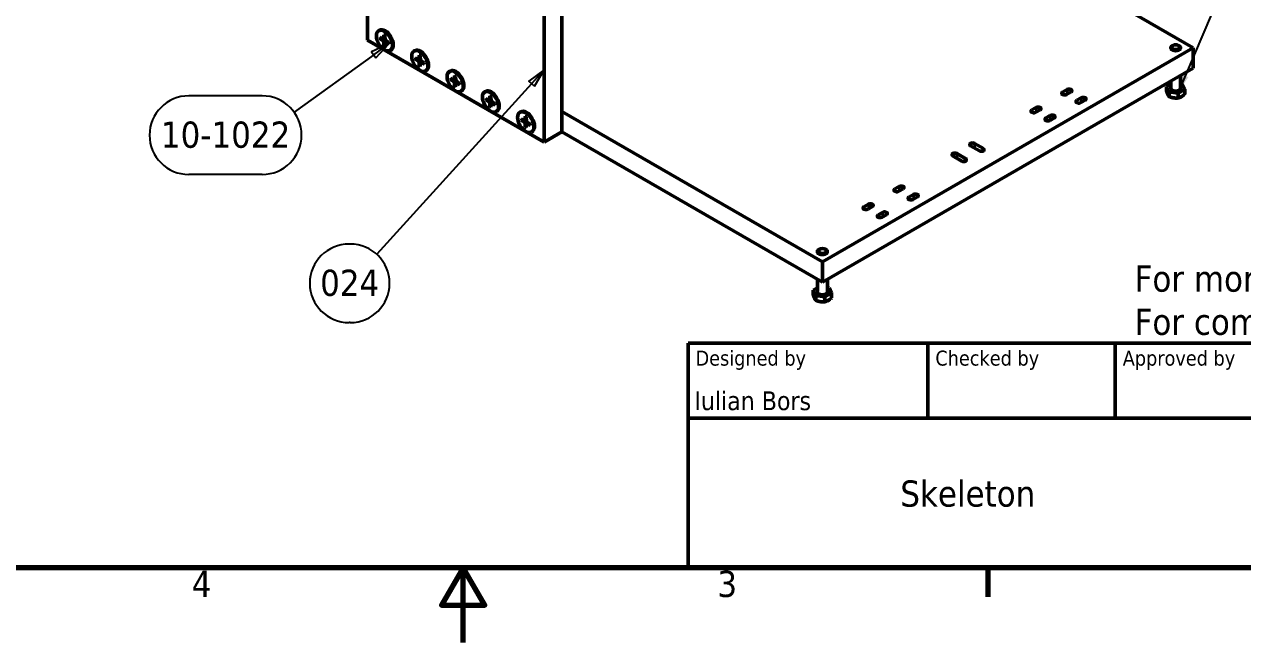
# Model space of a CAD drawing. Header units: millimetres. Extents: x -1407 to 2520, y 0 to 1782.
# Drawn here: x 909 to 1884, y 0 to 495 of the extents above; entities that cross this region are included whole.
import ezdxf
from ezdxf.enums import TextEntityAlignment as Align

# ---------------------------------------------------------------- set-up
doc = ezdxf.new("R2010")
doc.units = ezdxf.units.MM
doc.header["$LTSCALE"] = 6
for name, color, linetype, lineweight in [('Border (ISO)', 7, 'Continuous', 70), ('Symbol (ISO)', 7, 'Continuous', 25), ('Title (ISO)', 7, 'Continuous', 50), ('Visible (ISO)', 7, 'Continuous', 50), ('Visible Narrow (ISO)', 7, 'Continuous', 35)]:
    doc.layers.add(name, color=color, linetype=linetype, lineweight=lineweight)
doc.styles.add('Note Text (ISO)', font='tahoma.ttf')
doc.styles.add('Text Style39', font='tahoma.ttf')
doc.styles.add('Text Style41', font='tahoma.ttf')
doc.dimstyles.new('Default - Method 1b (ISO)$7', dxfattribs={"dimscale": 6, "dimtxt": 3.5, "dimasz": 2.5, "dimexe": 3.175, "dimexo": 0, "dimgap": 0.762, "dimtad": 1, "dimtoh": 1, "dimrnd": 1e-08, "dimtxsty": 'Note Text (ISO)', "dimcen": 0.09, "dimdle": 10, "dimclrd": 256, "dimclre": 256, "dimclrt": 256, "dimazin": 2, "dimtfac": 1, "dimtmove": 0, "dimatfit": 3, "dimfxl": 1, "dimtolj": 1, "dimlwd": -1, "dimlwe": -1, "dimarcsym": 0})

# ---------------------------------------------------------------- blocks, each defined once
blk = doc.blocks.new('Borders Default Border')
at = {"layer": 'Border (ISO)'}
blk.add_line((280, 10), (280, 6.1), dxfattribs=at)
at = {"layer": 'Border (ISO)', "flags": 128}
for points in [[(10, 10), (10, 287), (410, 287), (410, 10), (10, 10)], [(210, 0), (210, 10), (207.11, 5), (212.89, 5), (210, 10)]]:
    blk.add_lwpolyline(points, dxfattribs=at)
at = {"layer": 'Border (ISO)', "char_height": 3.5, "attachment_point": 7, "style": 'Note Text (ISO)'}
for s, insert in [('4', (173.78, 6.1)), ('3', (243.91, 6.03))]:
    blk.add_mtext(s, dxfattribs=dict(at, insert=insert))
blk = doc.blocks.new('Title Blocks ISO')
at = {"layer": 'Title (ISO)'}
for p, q in [((270.07, 130), (100.07, 130)), ((100.07, 130), (100.07, 100)), ((132.07, 120), (132.07, 130)), ((157.07, 120), (157.07, 130)), ((100.07, 120), (270.07, 120)), ((100.07, 100), (270.07, 100))]:
    blk.add_line(p, q, dxfattribs=at)
at = {"layer": 'Title (ISO)', "style": 'Text Style41'}
for s, p in [('Designed by', (101.07, 129)), ('Checked by', (133.07, 129)), ('Approved by', (158.07, 129))]:
    blk.add_text(s, height=2, dxfattribs=at).set_placement(p, align=Align.TOP_LEFT)
at = {"layer": 'Title (ISO)'}
for tag, p, height, style in [('AUTHOR_001', (100.92, 121.05), 2.5, 'Text Style39'), ('CREATION_DATE_001', (220.89, 121.05), 2.5, 'Text Style39'), ('COMPANY_001', (128.4, 108.17), 3.5, 'Note Text (ISO)'), ('PART_NUMBER_001', (175.88, 103.25), 3.5, 'Note Text (ISO)')]:
    blk.add_attdef(tag, p, '', height=height, dxfattribs=dict(at, style=style))
at = {"layer": 'Title (ISO)', "style": 'Text Style39'}
for tag, p in [('CHECKED_BY', (133.07, 121)), ('ENG_APPROVED_BY', (158.07, 121))]:
    blk.add_attdef(tag, text='', height=2.5, dxfattribs=at).set_placement(p, align=Align.BOTTOM_LEFT)
blk.add_attdef('ENG_APPROVAL_DATE', text='', height=2.5, dxfattribs=at).set_placement((196.07, 121), align=Align.BOTTOM_RIGHT)
at = {"layer": 'Title (ISO)', "style": 'Note Text (ISO)'}
for tag, p in [('TITLE', (222.57, 115)), ('REVISION_NUMBER', (242.57, 103.5))]:
    blk.add_attdef(tag, text='', height=3.5, dxfattribs=at).set_placement(p, align=Align.MIDDLE_CENTER)
blk = doc.blocks.new('Balloon4')
at = {"layer": 'Symbol (ISO)'}
for p, q in [((220.8, 76.49), (218.75, 74.97)), ((219.12, 74.64), (220.8, 76.49)), ((219.49, 74.3), (220.8, 76.49)), ((218.75, 74.97), (219.49, 74.3)), ((219.12, 74.64), (198.45, 51.87)), ((194.93, 53.24), (194.77, 53.24)), ((194.93, 42.74), (194.77, 42.74))]:
    blk.add_line(p, q, dxfattribs=at)
at = {"layer": 'Symbol (ISO)', "flags": 128}
blk.add_lwpolyline([(219.49, 74.3), (220.8, 76.49), (218.75, 74.97), (219.49, 74.3)], dxfattribs=at)
at = {"layer": 'Symbol (ISO)'}
for centre, start, end in [((194.77, 47.99), 90, 270), ((194.93, 47.99), 270, 90)]:
    blk.add_arc(centre, 5.25, start, end, dxfattribs=at)
blk.add_solid([(219.49, 74.3), (220.8, 76.49), (218.75, 74.97), (219.49, 74.3)], dxfattribs=at)
at = {"layer": 'Symbol (ISO)', "insert": (194.85, 48.03), "char_height": 3.5, "attachment_point": 5, "style": 'Note Text (ISO)'}
blk.add_mtext('024', dxfattribs=at)
blk = doc.blocks.new('Balloon5')
at = {"layer": 'Symbol (ISO)'}
for p, q in [((200.09, 79.98), (197.77, 78.92)), ((198.06, 78.51), (200.09, 79.98)), ((198.35, 78.11), (200.09, 79.98)), ((198.06, 78.51), (187.42, 70.84)), ((197.77, 78.92), (198.35, 78.11)), ((183.18, 73.03), (173.39, 73.03)), ((183.18, 62.53), (173.39, 62.53))]:
    blk.add_line(p, q, dxfattribs=at)
at = {"layer": 'Symbol (ISO)', "flags": 128}
blk.add_lwpolyline([(198.35, 78.11), (200.09, 79.98), (197.77, 78.92), (198.35, 78.11)], dxfattribs=at)
at = {"layer": 'Symbol (ISO)'}
for centre, start, end in [((173.39, 67.78), 90, 270), ((183.18, 67.78), 270, 90)]:
    blk.add_arc(centre, 5.25, start, end, dxfattribs=at)
blk.add_solid([(198.35, 78.11), (200.09, 79.98), (197.77, 78.92), (198.35, 78.11)], dxfattribs=at)
at = {"layer": 'Symbol (ISO)', "insert": (178.29, 67.81), "char_height": 3.5, "attachment_point": 5, "style": 'Note Text (ISO)'}
blk.add_mtext('10-1022', dxfattribs=at)

msp = doc.modelspace()

# ---------------------------------------------------------------- linework, layer by layer
at = {"layer": 'Visible (ISO)'}
for p, q in [((1183.37, 809.37), (1183.37, 482.77)), ((1338.93, 735.88), (1338.93, 409.29)), ((1324.79, 401.12), (1324.79, 727.72)), ((1844.51, 476.65), (1572.27, 633.82)), ((1192.33, 490.35), (1192.93, 490.69)), ((1183.37, 482.77), (1324.79, 401.12)), ((1193.29, 484.99), (1195.82, 483.74)), ((1193.29, 484.03), (1195.82, 482.36)), ((1196.15, 483.72), (1197.44, 484.43)), ((1196.49, 486.84), (1196.31, 484.02)), ((1196.49, 478.49), (1196.31, 481.52)), ((1197.32, 486.36), (1197.5, 483.33)), ((1197.32, 478.01), (1197.5, 480.83)), ((1197.65, 481.12), (1198.91, 481.88)), ((1200.52, 480.81), (1197.99, 482.49)), ((1200.52, 479.86), (1197.99, 481.11)), ((1827.98, 478.54), (1827.54, 478.28)), ((1832.75, 478.54), (1833.2, 478.28)), ((1201.48, 474.5), (1202.08, 474.85)), ((1220.62, 474.02), (1221.22, 474.37)), ((1221.57, 468.66), (1224.11, 467.41)), ((1224.78, 470.51), (1224.59, 467.69)), ((1225.6, 470.03), (1225.79, 467)), ((1547.53, 305.18), (1844.51, 476.65)), ((1844.51, 460.32), (1844.51, 476.65)), ((1221.57, 467.7), (1224.11, 466.03)), ((1224.44, 467.39), (1225.72, 468.1)), ((1224.78, 462.16), (1224.59, 465.19)), ((1225.6, 461.68), (1225.79, 464.5)), ((1225.94, 464.79), (1227.19, 465.55)), ((1228.81, 464.48), (1226.27, 466.16)), ((1228.81, 463.53), (1226.27, 464.78)), ((1229.77, 458.17), (1230.37, 458.52)), ((1547.53, 288.85), (1844.51, 460.32)), ((1248.9, 457.69), (1249.5, 458.04)), ((1249.86, 452.33), (1252.39, 451.08)), ((1249.86, 451.37), (1252.39, 449.7)), ((1252.72, 451.06), (1254.01, 451.77)), ((1253.06, 454.18), (1252.88, 451.36)), ((1253.06, 445.83), (1252.88, 448.86)), ((1253.89, 453.7), (1254.07, 450.67)), ((1254.22, 448.46), (1255.47, 449.22)), ((1257.09, 448.15), (1254.56, 449.83)), ((1826.37, 444.82), (1826.37, 449.84)), ((1834.37, 444.82), (1834.37, 454.46)), ((1253.89, 445.35), (1254.07, 448.17)), ((1257.09, 447.2), (1254.56, 448.45)), ((1258.05, 441.84), (1258.65, 442.19)), ((1277.18, 441.36), (1277.79, 441.71)), ((1739.9, 441.11), (1743.43, 443.15)), ((1746.62, 441.31), (1743.08, 439.27)), ((1823.12, 445.62), (1826.37, 447.5)), ((1825.06, 441.43), (1823.12, 445.62)), ((1823.12, 445.62), (1823.12, 441.77)), ((1832.31, 440.31), (1825.06, 441.43)), ((1825.06, 441.43), (1825.06, 437.58)), ((1837.62, 443.38), (1832.31, 440.31)), ((1832.31, 440.31), (1832.31, 436.46)), ((1834.37, 447.76), (1835.67, 447.56)), ((1835.67, 447.56), (1837.62, 443.38)), ((1837.62, 443.38), (1837.62, 439.52)), ((1278.14, 436), (1280.68, 434.75)), ((1278.14, 435.04), (1280.68, 433.37)), ((1281, 434.73), (1282.29, 435.44)), ((1281.35, 437.85), (1281.16, 435.03)), ((1281.35, 429.5), (1281.16, 432.53)), ((1282.17, 437.37), (1282.36, 434.34)), ((1282.17, 429.02), (1282.36, 431.84)), ((1282.5, 432.13), (1283.76, 432.89)), ((1285.38, 431.82), (1282.84, 433.5)), ((1285.38, 430.87), (1282.84, 432.12)), ((1751.21, 434.57), (1754.75, 436.62)), ((1757.93, 434.78), (1754.39, 432.74)), ((1286.33, 425.51), (1286.94, 425.86)), ((1305.47, 425.03), (1306.07, 425.38)), ((1306.43, 419.67), (1308.96, 418.42)), ((1309.63, 421.52), (1309.45, 418.7)), ((1310.46, 421.04), (1310.64, 418.01)), ((1338.93, 425.62), (1547.53, 305.18)), ((1715.15, 426.82), (1718.69, 428.86)), ((1721.87, 427.02), (1718.33, 424.98)), ((1726.46, 420.29), (1730, 422.33)), ((1733.18, 420.49), (1729.65, 418.45)), ((1306.43, 418.71), (1308.96, 417.04)), ((1309.29, 418.4), (1310.57, 419.11)), ((1309.63, 413.17), (1309.45, 416.2)), ((1310.46, 412.69), (1310.64, 415.51)), ((1310.79, 415.8), (1312.04, 416.56)), ((1313.66, 415.49), (1311.13, 417.17)), ((1313.66, 414.54), (1311.13, 415.79)), ((1314.62, 409.18), (1315.22, 409.53)), ((1324.79, 401.12), (1338.93, 409.29)), ((1338.93, 409.29), (1547.53, 288.85)), ((1669.32, 400), (1676.4, 395.92)), ((1655.18, 391.83), (1662.25, 387.75)), ((1673.21, 394.08), (1666.14, 398.16)), ((1659.07, 385.91), (1652, 390)), ((1605.55, 363.54), (1609.08, 365.58)), ((1612.27, 363.74), (1608.73, 361.7)), ((1580.8, 349.25), (1584.33, 351.29)), ((1616.86, 357.01), (1620.4, 359.05)), ((1623.58, 357.21), (1620.04, 355.17)), ((1587.52, 349.45), (1583.98, 347.41)), ((1592.11, 342.72), (1595.65, 344.76)), ((1598.83, 342.92), (1595.3, 340.88)), ((1545.14, 315.24), (1544.7, 314.98)), ((1549.91, 315.24), (1550.35, 314.98)), ((1547.53, 288.85), (1547.53, 305.18)), ((1540.28, 282.32), (1543.53, 284.2)), ((1543.53, 281.52), (1543.53, 291.16)), ((1551.53, 281.52), (1551.53, 291.16)), ((1551.53, 284.46), (1552.83, 284.26)), ((1552.83, 284.26), (1554.77, 280.08)), ((1542.22, 278.13), (1540.28, 282.32)), ((1540.28, 282.32), (1540.28, 278.47)), ((1549.47, 277.01), (1542.22, 278.13)), ((1542.22, 278.13), (1542.22, 274.28)), ((1554.77, 280.08), (1549.47, 277.01)), ((1549.47, 277.01), (1549.47, 273.16)), ((1554.77, 280.08), (1554.77, 276.22))]:
    msp.add_line(p, q, dxfattribs=at)
for centre, major_axis in [((1196.91, 482.42), (4.57, -7.92)), ((1830.37, 477.16), (3.38, 0)), ((1225.19, 466.09), (4.57, -7.92)), ((1253.47, 449.76), (4.57, -7.92)), ((1281.76, 433.43), (4.57, -7.92)), ((1310.04, 417.1), (4.57, -7.92)), ((1547.53, 313.86), (3.38, 0))]:
    msp.add_ellipse(centre, major_axis=major_axis, ratio=0.57735, dxfattribs=at)
for centre, major_axis, start_param, end_param in [((1197.51, 482.77), (-4.57, 7.92), 3.141593, 6.283185), ((1197.51, 482.77), (-2, 3.46), 0.816104, 0.949696), ((1195.78, 484.37), (0.372, -0.644), 5.57044, 6.99593), ((1195.78, 481.78), (-0.372, 0.644), 3.999644, 5.425134), ((1197.51, 482.77), (2, -3.46), 2.417763, 2.520493), ((1197.51, 482.77), (-2, 3.46), 2.191896, 2.325489), ((1198.03, 483.07), (0.372, -0.644), 3.999644, 5.425134), ((1198.03, 480.48), (-0.372, 0.644), 5.57044, 6.99593), ((1197.51, 482.77), (2, -3.46), 0.6211, 0.72383), ((1830.37, 476.65), (4, 0), 2.356194, 7.068583), ((1830.37, 476.65), (-4, 0), 5.497787, 10.210176), ((1225.79, 466.44), (-4.57, 7.92), 3.141593, 6.283185), ((1225.79, 466.44), (2, -3.46), 2.417763, 2.520493), ((1225.79, 466.44), (-2, 3.46), 0.816104, 0.949696), ((1224.07, 468.04), (0.372, -0.644), 5.57044, 6.99593), ((1224.07, 465.45), (-0.372, 0.644), 3.999644, 5.425134), ((1225.79, 466.44), (-2, 3.46), 2.191896, 2.325489), ((1226.31, 466.74), (0.372, -0.644), 3.999644, 5.425134), ((1226.31, 464.15), (-0.372, 0.644), 5.57044, 6.99593), ((1225.79, 466.44), (2, -3.46), 0.6211, 0.72383), ((1254.08, 450.11), (-4.57, 7.92), 3.141593, 6.283185), ((1254.08, 450.11), (-2, 3.46), 0.816104, 0.949696), ((1252.35, 451.71), (0.372, -0.644), 5.57044, 6.99593), ((1252.35, 449.12), (-0.372, 0.644), 3.999644, 5.425134), ((1254.08, 450.11), (2, -3.46), 2.417763, 2.520493), ((1254.6, 450.41), (0.372, -0.644), 3.999644, 5.425134), ((1254.08, 450.11), (-2, 3.46), 2.191896, 2.325489), ((1254.6, 447.82), (-0.372, 0.644), 5.57044, 6.99593), ((1254.08, 450.11), (2, -3.46), 0.6211, 0.72383), ((1282.36, 433.78), (-4.57, 7.92), 3.141593, 6.283185), ((1741.49, 440.19), (-2.25, 0), 5.497787, 8.63938), ((1745.02, 442.23), (2.25, 0), 5.497787, 8.63938), ((1282.36, 433.78), (-2, 3.46), 0.816104, 0.949696), ((1280.64, 435.38), (0.372, -0.644), 5.57044, 6.99593), ((1280.64, 432.79), (-0.372, 0.644), 3.999644, 5.425134), ((1282.36, 433.78), (2, -3.46), 2.417763, 2.520493), ((1282.36, 433.78), (-2, 3.46), 2.191896, 2.325489), ((1282.88, 434.08), (0.372, -0.644), 3.999644, 5.425134), ((1282.88, 431.49), (-0.372, 0.644), 5.57044, 6.99593), ((1282.36, 433.78), (2, -3.46), 0.6211, 0.72383), ((1720.28, 427.94), (2.25, 0), 5.497787, 8.63938), ((1752.8, 433.66), (-2.25, 0), 5.497787, 8.63938), ((1756.34, 435.7), (2.25, 0), 5.497787, 8.63938), ((1310.64, 417.45), (-4.57, 7.92), 3.141593, 6.283185), ((1310.64, 417.45), (2, -3.46), 2.417763, 2.520493), ((1716.74, 425.9), (-2.25, 0), 5.497787, 8.63938), ((1728.05, 419.37), (-2.25, 0), 5.497787, 8.63938), ((1731.59, 421.41), (2.25, 0), 5.497787, 8.63938), ((1310.64, 417.45), (-2, 3.46), 0.816104, 0.949696), ((1308.92, 419.05), (0.372, -0.644), 5.57044, 6.99593), ((1308.92, 416.46), (-0.372, 0.644), 3.999644, 5.425134), ((1310.64, 417.45), (-2, 3.46), 2.191896, 2.325489), ((1311.17, 417.75), (0.372, -0.644), 3.999644, 5.425134), ((1311.17, 415.16), (-0.372, 0.644), 5.57044, 6.99593), ((1310.64, 417.45), (2, -3.46), 0.6211, 0.72383), ((1667.73, 399.08), (-2.25, 0), 3.926991, 7.068583), ((1653.59, 390.91), (-2.25, 0), 3.926991, 7.068583), ((1674.8, 395), (2.25, 0), 3.926991, 7.068583), ((1660.66, 386.83), (2.25, 0), 3.926991, 7.068583), ((1607.14, 362.62), (-2.25, 0), 5.497787, 8.63938), ((1610.67, 364.66), (2.25, 0), 5.497787, 8.63938), ((1585.93, 350.37), (2.25, 0), 5.497787, 8.63938), ((1618.45, 356.09), (-2.25, 0), 5.497787, 8.63938), ((1621.99, 358.13), (2.25, 0), 5.497787, 8.63938), ((1582.39, 348.33), (-2.25, 0), 5.497787, 8.63938), ((1593.7, 341.8), (-2.25, 0), 5.497787, 8.63938), ((1597.24, 343.84), (2.25, 0), 5.497787, 8.63938), ((1547.53, 313.35), (4, 0), 2.356194, 7.068583), ((1547.53, 313.35), (-4, 0), 5.497787, 10.210176)]:
    msp.add_ellipse(centre, major_axis=major_axis, ratio=0.57735, start_param=start_param, end_param=end_param, dxfattribs=at)
for points, knots in [([(1193.54, 483.99), (1193.51, 483.99), (1193.48, 483.98), (1193.43, 483.99), (1193.4, 483.99), (1193.34, 484.01), (1193.31, 484.02), (1193.29, 484.03)], [0.08155065, 0.08155065, 0.08155065, 0.08155065, 0.08870364, 0.08870364, 0.09763224, 0.09763224, 0.10665098, 0.10665098, 0.10665098, 0.10665098]), ([(1196.54, 486.73), (1196.54, 486.73), (1196.54, 486.73), (1196.52, 486.74), (1196.51, 486.75), (1196.49, 486.79), (1196.49, 486.81), (1196.49, 486.84)], [0.08720446, 0.08720446, 0.08720446, 0.08720446, 0.08870364, 0.08870364, 0.09763224, 0.09763224, 0.10665098, 0.10665098, 0.10665098, 0.10665098]), ([(1196.49, 478.49), (1196.49, 478.51), (1196.49, 478.54), (1196.51, 478.6), (1196.52, 478.63), (1196.55, 478.68), (1196.56, 478.7), (1196.58, 478.72)], [0.03558365, 0.03558365, 0.03558365, 0.03558365, 0.04460239, 0.04460239, 0.05353099, 0.05353099, 0.06068398, 0.06068398, 0.06068398, 0.06068398]), ([(1196.54, 486.73), (1196.6, 486.7), (1196.65, 486.68), (1196.76, 486.62), (1196.82, 486.6), (1196.93, 486.53), (1196.98, 486.5), (1197.09, 486.44), (1197.15, 486.4), (1197.24, 486.34), (1197.28, 486.31), (1197.32, 486.28)], [4.5921451, 4.5921451, 4.5921451, 4.5921451, 4.6400993, 4.6400993, 4.6880535, 4.6880535, 4.7360076, 4.7360076, 4.7839618, 4.7839618, 4.8186656, 4.8186656, 4.8186656, 4.8186656]), ([(1200.46, 480.86), (1200.46, 480.81), (1200.46, 480.76), (1200.47, 480.64), (1200.47, 480.58), (1200.48, 480.45), (1200.48, 480.39), (1200.47, 480.26), (1200.47, 480.2), (1200.46, 480.08), (1200.46, 480.02), (1200.45, 479.96)], [6.1769087, 6.1769087, 6.1769087, 6.1769087, 6.2116125, 6.2116125, 6.2595666, 6.2595666, 6.3075208, 6.3075208, 6.355475, 6.355475, 6.4034292, 6.4034292, 6.4034292, 6.4034292]), ([(1200.52, 479.86), (1200.5, 479.87), (1200.48, 479.88), (1200.46, 479.91), (1200.45, 479.93), (1200.45, 479.95), (1200.45, 479.95), (1200.45, 479.96)], [0.03558365, 0.03558365, 0.03558365, 0.03558365, 0.04460239, 0.04460239, 0.05353099, 0.05353099, 0.05503017, 0.05503017, 0.05503017, 0.05503017]), ([(1224.83, 470.4), (1224.82, 470.4), (1224.82, 470.4), (1224.81, 470.41), (1224.79, 470.42), (1224.78, 470.46), (1224.78, 470.48), (1224.78, 470.51)], [0.08720446, 0.08720446, 0.08720446, 0.08720446, 0.08870364, 0.08870364, 0.09763224, 0.09763224, 0.10665098, 0.10665098, 0.10665098, 0.10665098]), ([(1224.83, 470.4), (1224.88, 470.37), (1224.94, 470.35), (1225.05, 470.29), (1225.1, 470.27), (1225.21, 470.2), (1225.27, 470.17), (1225.38, 470.11), (1225.43, 470.07), (1225.53, 470.01), (1225.57, 469.98), (1225.61, 469.95)], [4.5921451, 4.5921451, 4.5921451, 4.5921451, 4.6400993, 4.6400993, 4.6880535, 4.6880535, 4.7360076, 4.7360076, 4.7839618, 4.7839618, 4.8186656, 4.8186656, 4.8186656, 4.8186656]), ([(1221.82, 467.66), (1221.8, 467.66), (1221.77, 467.65), (1221.72, 467.66), (1221.68, 467.66), (1221.63, 467.68), (1221.6, 467.69), (1221.57, 467.7)], [0.08155065, 0.08155065, 0.08155065, 0.08155065, 0.08870364, 0.08870364, 0.09763224, 0.09763224, 0.10665098, 0.10665098, 0.10665098, 0.10665098]), ([(1224.78, 462.16), (1224.78, 462.18), (1224.78, 462.21), (1224.79, 462.27), (1224.81, 462.3), (1224.83, 462.35), (1224.85, 462.37), (1224.86, 462.39)], [0.03558365, 0.03558365, 0.03558365, 0.03558365, 0.04460239, 0.04460239, 0.05353099, 0.05353099, 0.06068398, 0.06068398, 0.06068398, 0.06068398]), ([(1228.74, 464.53), (1228.75, 464.48), (1228.75, 464.43), (1228.76, 464.32), (1228.76, 464.25), (1228.76, 464.12), (1228.76, 464.06), (1228.76, 463.93), (1228.76, 463.87), (1228.75, 463.75), (1228.74, 463.69), (1228.74, 463.63)], [6.1769087, 6.1769087, 6.1769087, 6.1769087, 6.2116125, 6.2116125, 6.2595666, 6.2595666, 6.3075208, 6.3075208, 6.355475, 6.355475, 6.4034292, 6.4034292, 6.4034292, 6.4034292]), ([(1228.81, 463.53), (1228.79, 463.54), (1228.77, 463.55), (1228.74, 463.58), (1228.74, 463.6), (1228.74, 463.62), (1228.74, 463.62), (1228.74, 463.63)], [0.03558365, 0.03558365, 0.03558365, 0.03558365, 0.04460239, 0.04460239, 0.05353099, 0.05353099, 0.05503017, 0.05503017, 0.05503017, 0.05503017]), ([(1250.1, 451.33), (1250.08, 451.33), (1250.05, 451.32), (1250, 451.33), (1249.96, 451.33), (1249.91, 451.35), (1249.88, 451.36), (1249.86, 451.37)], [0.08155065, 0.08155065, 0.08155065, 0.08155065, 0.08870364, 0.08870364, 0.09763224, 0.09763224, 0.10665098, 0.10665098, 0.10665098, 0.10665098]), ([(1253.11, 454.07), (1253.11, 454.07), (1253.11, 454.07), (1253.09, 454.08), (1253.08, 454.1), (1253.06, 454.13), (1253.06, 454.15), (1253.06, 454.18)], [0.08720446, 0.08720446, 0.08720446, 0.08720446, 0.08870364, 0.08870364, 0.09763224, 0.09763224, 0.10665098, 0.10665098, 0.10665098, 0.10665098]), ([(1253.11, 454.07), (1253.17, 454.04), (1253.22, 454.02), (1253.33, 453.96), (1253.38, 453.94), (1253.5, 453.87), (1253.55, 453.84), (1253.66, 453.78), (1253.72, 453.74), (1253.81, 453.68), (1253.85, 453.65), (1253.89, 453.62)], [4.5921451, 4.5921451, 4.5921451, 4.5921451, 4.6400993, 4.6400993, 4.6880535, 4.6880535, 4.7360076, 4.7360076, 4.7839618, 4.7839618, 4.8186656, 4.8186656, 4.8186656, 4.8186656]), ([(1253.06, 445.83), (1253.06, 445.85), (1253.06, 445.88), (1253.08, 445.94), (1253.09, 445.97), (1253.11, 446.02), (1253.13, 446.04), (1253.15, 446.06)], [0.03558365, 0.03558365, 0.03558365, 0.03558365, 0.04460239, 0.04460239, 0.05353099, 0.05353099, 0.06068398, 0.06068398, 0.06068398, 0.06068398]), ([(1257.03, 448.2), (1257.03, 448.15), (1257.03, 448.1), (1257.04, 447.99), (1257.04, 447.92), (1257.05, 447.79), (1257.05, 447.73), (1257.04, 447.6), (1257.04, 447.54), (1257.03, 447.42), (1257.03, 447.36), (1257.02, 447.3)], [6.1769087, 6.1769087, 6.1769087, 6.1769087, 6.2116125, 6.2116125, 6.2595666, 6.2595666, 6.3075208, 6.3075208, 6.355475, 6.355475, 6.4034292, 6.4034292, 6.4034292, 6.4034292]), ([(1257.09, 447.2), (1257.07, 447.21), (1257.05, 447.22), (1257.03, 447.25), (1257.02, 447.27), (1257.02, 447.29), (1257.02, 447.29), (1257.02, 447.3)], [0.03558365, 0.03558365, 0.03558365, 0.03558365, 0.04460239, 0.04460239, 0.05353099, 0.05353099, 0.05503017, 0.05503017, 0.05503017, 0.05503017]), ([(1278.39, 435), (1278.36, 435), (1278.34, 434.99), (1278.28, 435), (1278.25, 435), (1278.19, 435.02), (1278.16, 435.03), (1278.14, 435.04)], [0.08155065, 0.08155065, 0.08155065, 0.08155065, 0.08870364, 0.08870364, 0.09763224, 0.09763224, 0.10665098, 0.10665098, 0.10665098, 0.10665098]), ([(1281.4, 437.74), (1281.39, 437.74), (1281.39, 437.74), (1281.37, 437.75), (1281.36, 437.77), (1281.35, 437.8), (1281.34, 437.82), (1281.35, 437.85)], [0.08720446, 0.08720446, 0.08720446, 0.08720446, 0.08870364, 0.08870364, 0.09763224, 0.09763224, 0.10665098, 0.10665098, 0.10665098, 0.10665098]), ([(1281.35, 429.5), (1281.34, 429.52), (1281.35, 429.55), (1281.36, 429.61), (1281.37, 429.64), (1281.4, 429.69), (1281.41, 429.71), (1281.43, 429.73)], [0.03558365, 0.03558365, 0.03558365, 0.03558365, 0.04460239, 0.04460239, 0.05353099, 0.05353099, 0.06068398, 0.06068398, 0.06068398, 0.06068398]), ([(1281.4, 437.74), (1281.45, 437.71), (1281.5, 437.69), (1281.61, 437.63), (1281.67, 437.61), (1281.78, 437.54), (1281.83, 437.51), (1281.95, 437.45), (1282, 437.41), (1282.1, 437.35), (1282.14, 437.32), (1282.18, 437.29)], [4.5921451, 4.5921451, 4.5921451, 4.5921451, 4.6400993, 4.6400993, 4.6880535, 4.6880535, 4.7360076, 4.7360076, 4.7839618, 4.7839618, 4.8186656, 4.8186656, 4.8186656, 4.8186656]), ([(1285.31, 431.87), (1285.31, 431.82), (1285.32, 431.77), (1285.32, 431.66), (1285.33, 431.59), (1285.33, 431.46), (1285.33, 431.4), (1285.33, 431.27), (1285.32, 431.21), (1285.32, 431.09), (1285.31, 431.03), (1285.3, 430.97)], [6.1769087, 6.1769087, 6.1769087, 6.1769087, 6.2116125, 6.2116125, 6.2595666, 6.2595666, 6.3075208, 6.3075208, 6.355475, 6.355475, 6.4034292, 6.4034292, 6.4034292, 6.4034292]), ([(1285.38, 430.87), (1285.35, 430.88), (1285.33, 430.9), (1285.31, 430.92), (1285.3, 430.94), (1285.3, 430.96), (1285.3, 430.96), (1285.3, 430.97)], [0.03558365, 0.03558365, 0.03558365, 0.03558365, 0.04460239, 0.04460239, 0.05353099, 0.05353099, 0.05503017, 0.05503017, 0.05503017, 0.05503017]), ([(1309.68, 421.41), (1309.68, 421.41), (1309.67, 421.41), (1309.66, 421.42), (1309.65, 421.44), (1309.63, 421.47), (1309.63, 421.49), (1309.63, 421.52)], [0.08720446, 0.08720446, 0.08720446, 0.08720446, 0.08870364, 0.08870364, 0.09763224, 0.09763224, 0.10665098, 0.10665098, 0.10665098, 0.10665098]), ([(1309.68, 421.41), (1309.73, 421.38), (1309.79, 421.36), (1309.9, 421.3), (1309.95, 421.28), (1310.06, 421.21), (1310.12, 421.18), (1310.23, 421.12), (1310.29, 421.08), (1310.38, 421.02), (1310.42, 420.99), (1310.46, 420.96)], [4.5921451, 4.5921451, 4.5921451, 4.5921451, 4.6400993, 4.6400993, 4.6880535, 4.6880535, 4.7360076, 4.7360076, 4.7839618, 4.7839618, 4.8186656, 4.8186656, 4.8186656, 4.8186656]), ([(1306.67, 418.67), (1306.65, 418.67), (1306.62, 418.66), (1306.57, 418.67), (1306.53, 418.67), (1306.48, 418.69), (1306.45, 418.7), (1306.43, 418.71)], [0.08155065, 0.08155065, 0.08155065, 0.08155065, 0.08870364, 0.08870364, 0.09763224, 0.09763224, 0.10665098, 0.10665098, 0.10665098, 0.10665098]), ([(1309.63, 413.17), (1309.63, 413.19), (1309.63, 413.22), (1309.65, 413.28), (1309.66, 413.31), (1309.68, 413.36), (1309.7, 413.38), (1309.71, 413.4)], [0.03558365, 0.03558365, 0.03558365, 0.03558365, 0.04460239, 0.04460239, 0.05353099, 0.05353099, 0.06068398, 0.06068398, 0.06068398, 0.06068398]), ([(1313.59, 415.54), (1313.6, 415.49), (1313.6, 415.44), (1313.61, 415.33), (1313.61, 415.26), (1313.61, 415.13), (1313.61, 415.07), (1313.61, 414.94), (1313.61, 414.88), (1313.6, 414.76), (1313.59, 414.7), (1313.59, 414.64)], [6.1769087, 6.1769087, 6.1769087, 6.1769087, 6.2116125, 6.2116125, 6.2595666, 6.2595666, 6.3075208, 6.3075208, 6.355475, 6.355475, 6.4034292, 6.4034292, 6.4034292, 6.4034292]), ([(1313.66, 414.54), (1313.64, 414.55), (1313.62, 414.57), (1313.6, 414.59), (1313.59, 414.61), (1313.59, 414.63), (1313.59, 414.63), (1313.59, 414.64)], [0.03558365, 0.03558365, 0.03558365, 0.03558365, 0.04460239, 0.04460239, 0.05353099, 0.05353099, 0.05503017, 0.05503017, 0.05503017, 0.05503017])]:
    msp.add_open_spline(points, degree=3, knots=knots, dxfattribs=at)
for points, weights in [([(1193.54, 483.99), (1193.93, 484.06), (1194.3, 484.12)], [1.0017923273, 1.00680252734, 1.01034617284]), ([(1197.07, 479.32), (1196.84, 479.03), (1196.58, 478.72)], [1.01034617284, 1.00680252734, 1.0017923273]), ([(1221.82, 467.66), (1222.22, 467.73), (1222.58, 467.79)], [1.0017923273, 1.00680252734, 1.01034617284]), ([(1225.36, 462.99), (1225.12, 462.7), (1224.86, 462.39)], [1.01034617284, 1.00680252734, 1.0017923273]), ([(1250.1, 451.33), (1250.5, 451.4), (1250.87, 451.46)], [1.0017923273, 1.00680252734, 1.01034617284]), ([(1253.64, 446.66), (1253.4, 446.37), (1253.15, 446.06)], [1.01034617284, 1.00680252734, 1.0017923273]), ([(1823.12, 441.77), (1823.64, 440.17), (1824.09, 439.2)], [1.00354456497, 1.03979481455, 1]), ([(1824.09, 439.2), (1824.54, 438.23), (1825.06, 437.58)], [1, 1.03979166106, 1.00355030969]), ([(1834.96, 437.52), (1836.2, 438.23), (1837.62, 439.52)], [1, 1.03979481455, 1.00354456497]), ([(1278.39, 435), (1278.79, 435.07), (1279.15, 435.13)], [1.0017923273, 1.00680252734, 1.01034617284]), ([(1281.93, 430.33), (1281.69, 430.04), (1281.43, 429.73)], [1.01034617284, 1.00680252734, 1.0017923273]), ([(1825.06, 437.58), (1827, 436.81), (1828.69, 436.55)], [1.00355030969, 1.03979166106, 1]), ([(1828.69, 436.55), (1830.37, 436.28), (1832.31, 436.46)], [1, 1.03979481455, 1.00354456497]), ([(1832.31, 436.46), (1833.73, 436.81), (1834.96, 437.52)], [1.00354456497, 1.03979481455, 1]), ([(1306.67, 418.67), (1307.07, 418.74), (1307.44, 418.8)], [1.0017923273, 1.00680252734, 1.01034617284]), ([(1310.21, 414), (1309.97, 413.71), (1309.71, 413.4)], [1.01034617284, 1.00680252734, 1.0017923273]), ([(1540.28, 278.47), (1540.8, 276.87), (1541.25, 275.9)], [1.00354456497, 1.03979481455, 1]), ([(1541.25, 275.9), (1541.7, 274.93), (1542.22, 274.28)], [1, 1.03979166106, 1.00355030969]), ([(1542.22, 274.28), (1544.16, 273.51), (1545.84, 273.25)], [1.00355030969, 1.03979166106, 1]), ([(1545.84, 273.25), (1547.52, 272.99), (1549.47, 273.16)], [1, 1.03979481455, 1.00354456497]), ([(1549.47, 273.16), (1550.89, 273.51), (1552.12, 274.22)], [1.00354456497, 1.03979481455, 1]), ([(1552.12, 274.22), (1553.35, 274.93), (1554.77, 276.22)], [1, 1.03979481455, 1.00354456497])]:
    msp.add_rational_spline(points, weights, degree=2, dxfattribs=at)
at = {"layer": 'Visible Narrow (ISO)'}
for p, q in [((1195.82, 482.36), (1197.5, 483.36)), ((1196.31, 484.02), (1197.42, 484.64)), ((1196.31, 481.52), (1198.02, 482.47)), ((1197.99, 481.11), (1199.08, 481.76)), ((1224.59, 467.69), (1225.71, 468.31)), ((1224.11, 466.03), (1225.79, 467.03)), ((1224.59, 465.19), (1226.3, 466.14)), ((1226.27, 464.78), (1227.37, 465.43)), ((1252.39, 449.7), (1254.07, 450.7)), ((1252.88, 451.36), (1253.99, 451.98)), ((1252.88, 448.86), (1254.58, 449.81)), ((1254.56, 448.45), (1255.65, 449.1)), ((1739.9, 441.11), (1739.9, 439.27)), ((1743.43, 443.15), (1743.43, 439.47)), ((1280.68, 433.37), (1282.35, 434.37)), ((1281.16, 435.03), (1282.28, 435.65)), ((1281.16, 432.53), (1282.87, 433.48)), ((1282.84, 432.12), (1283.94, 432.77)), ((1751.21, 434.57), (1751.21, 432.74)), ((1754.75, 436.62), (1754.75, 432.94)), ((1715.15, 426.82), (1715.15, 424.98)), ((1718.69, 428.86), (1718.69, 425.18)), ((1726.46, 420.29), (1726.46, 418.45)), ((1730, 422.33), (1730, 418.65)), ((1308.96, 417.04), (1310.64, 418.04)), ((1309.45, 418.7), (1310.56, 419.32)), ((1309.45, 416.2), (1311.15, 417.15)), ((1311.13, 415.79), (1312.22, 416.44)), ((1669.32, 400), (1669.32, 396.32)), ((1655.18, 391.83), (1655.18, 388.16)), ((1676.4, 395.92), (1676.4, 394.08)), ((1662.25, 387.75), (1662.25, 385.91)), ((1605.55, 363.54), (1605.55, 361.7)), ((1609.08, 365.58), (1609.08, 361.91)), ((1584.33, 351.29), (1584.33, 347.62)), ((1616.86, 357.01), (1616.86, 355.17)), ((1620.4, 359.05), (1620.4, 355.37)), ((1580.8, 349.25), (1580.8, 347.41)), ((1592.11, 342.72), (1592.11, 340.88)), ((1595.65, 344.76), (1595.65, 341.09))]:
    msp.add_line(p, q, dxfattribs=at)
for centre, major_axis, start_param, end_param in [((1196.91, 482.42), (2.57, -4.46), 3.813265, 4.040716), ((1197, 482.48), (-2.47, 4.27), 0.688645, 0.906794), ((1196.91, 482.42), (-2.57, 4.46), 5.384062, 5.611512), ((1196.91, 482.42), (2.57, -4.46), 5.384062, 5.611512), ((1197, 482.48), (-2.47, 4.27), 2.234798, 2.452948), ((1196.91, 482.42), (-2.57, 4.46), 3.813265, 4.040716), ((1225.19, 466.09), (2.57, -4.46), 3.813265, 4.040716), ((1225.28, 466.15), (-2.47, 4.27), 0.688645, 0.906794), ((1225.19, 466.09), (-2.57, 4.46), 5.384062, 5.611512), ((1225.19, 466.09), (2.57, -4.46), 5.384062, 5.611512), ((1225.28, 466.15), (-2.47, 4.27), 2.234798, 2.452948), ((1225.19, 466.09), (-2.57, 4.46), 3.813265, 4.040716), ((1253.47, 449.76), (2.57, -4.46), 3.813265, 4.040716), ((1253.57, 449.82), (-2.47, 4.27), 0.688645, 0.906794), ((1253.47, 449.76), (-2.57, 4.46), 5.384062, 5.611512), ((1253.47, 449.76), (2.57, -4.46), 5.384062, 5.611512), ((1253.57, 449.82), (-2.47, 4.27), 2.234798, 2.452948), ((1253.47, 449.76), (-2.57, 4.46), 3.813265, 4.040716), ((1830.37, 444.5), (-4.4, 0), 5.853486, 9.854478), ((1830.37, 444.82), (4, 0), 3.141593, 6.283185), ((1281.76, 433.43), (2.57, -4.46), 3.813265, 4.040716), ((1281.85, 433.49), (-2.47, 4.27), 0.688645, 0.906794), ((1281.76, 433.43), (-2.57, 4.46), 5.384062, 5.611512), ((1281.76, 433.43), (2.57, -4.46), 5.384062, 5.611512), ((1281.85, 433.49), (-2.47, 4.27), 2.234798, 2.452948), ((1281.76, 433.43), (-2.57, 4.46), 3.813265, 4.040716), ((1310.04, 417.1), (2.57, -4.46), 3.813265, 4.040716), ((1310.14, 417.16), (-2.47, 4.27), 0.688645, 0.906794), ((1310.04, 417.1), (-2.57, 4.46), 5.384062, 5.611512), ((1310.04, 417.1), (2.57, -4.46), 5.384062, 5.611512), ((1310.14, 417.16), (-2.47, 4.27), 2.234798, 2.452948), ((1310.04, 417.1), (-2.57, 4.46), 3.813265, 4.040716), ((1547.53, 281.2), (-4.4, 0), 5.853486, 9.854478), ((1547.53, 281.52), (4, 0), 3.141593, 6.283185)]:
    msp.add_ellipse(centre, major_axis=major_axis, ratio=0.57735, start_param=start_param, end_param=end_param, dxfattribs=at)

# ---------------------------------------------------------------- block references
at = {"xscale": 6, "yscale": 6, "zscale": 6}
msp.add_blockref('Borders Default Border', (0, 0), dxfattribs=at)
ref = msp.add_blockref('Title Blocks ISO', (839.57, -540), dxfattribs=dict(xscale=6, yscale=6, zscale=6))
ref.add_attrib('COMPANY_001', 'Skeleton', (1609.95, 109), dxfattribs={"layer": 'Title (ISO)', "height": 21, "style": 'Note Text (ISO)'})
ref.add_attrib('AUTHOR_001', 'Iulian Bors', (1445.06, 186.31), dxfattribs={"layer": 'Title (ISO)', "height": 15, "style": 'Text Style39'})
at = {"layer": 'Symbol (ISO)', "xscale": 6, "yscale": 6, "zscale": 6}
for name in ['Balloon5', 'Balloon4']:
    msp.add_blockref(name, (0, 0), dxfattribs=at)

# ---------------------------------------------------------------- texts
at = {"layer": 'Symbol (ISO)', "insert": (1797.5, 302.24), "char_height": 21, "width": 556.2107, "attachment_point": 1, "line_spacing_factor": 0.987884, "style": 'Note Text (ISO)'}
msp.add_mtext('\\fTahoma|b0|i0;For more details for assemble see movie 01\\P\\fTahoma|b0|i0;For components see part list sheet "10-01"', dxfattribs=at)

# ---------------------------------------------------------------- leaders
at = {"layer": 'Symbol (ISO)', "annotation_type": 0, "has_hookline": 1, "hookline_direction": 0, "text_width": 513.69}
msp.add_leader([(1832.31, 440.31), (1875.28, 541.51), (1890.28, 541.51)], dimstyle='Default - Method 1b (ISO)$7', override={"dimtad": 0}, dxfattribs=at)

doc.saveas('drawing.dxf')
